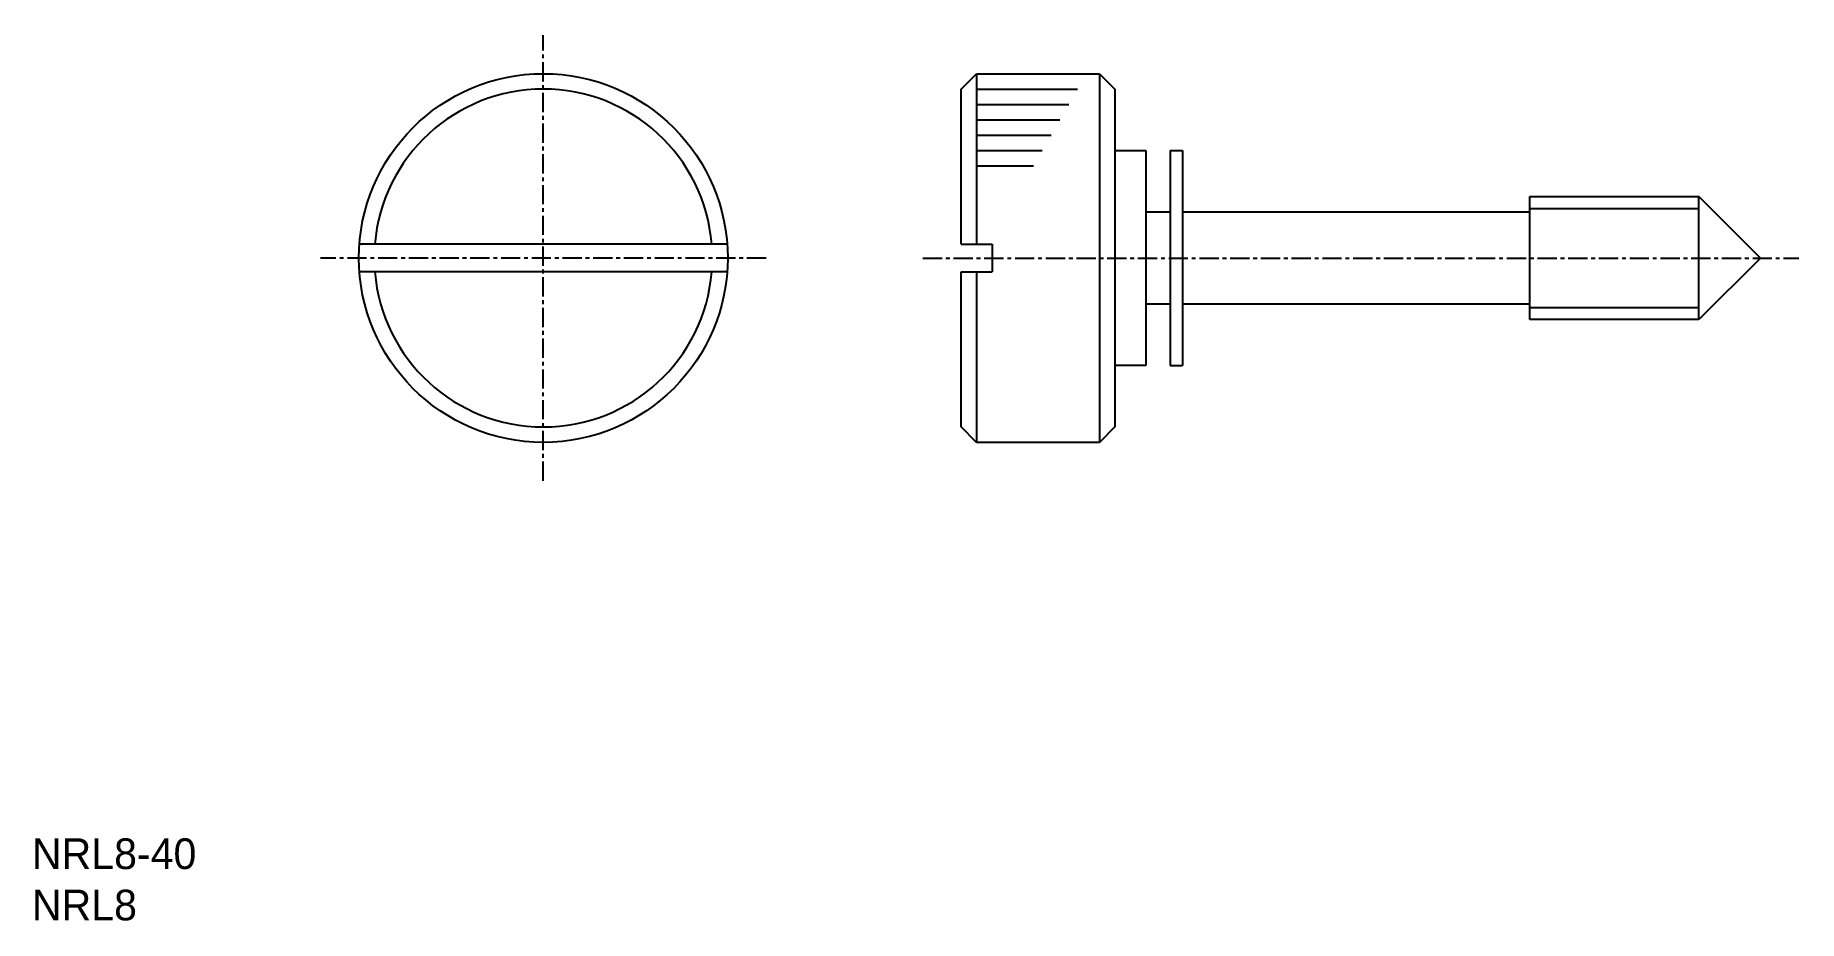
# Model space of a CAD drawing. Extents: x 0 to 115, y 0 to 58.
import ezdxf

# ---------------------------------------------------------------- set-up
doc = ezdxf.new("R2010")
doc.units = 0
doc.linetypes.add('CENTER', pattern=[2, 1.25, -0.25, 0.25, -0.25])
doc.layers.get('0').update_dxf_attribs({"linetype": 'CONTINUOUS'})
doc.layers.add('CENTER', color=1, linetype='CENTER')

msp = doc.modelspace()

# ---------------------------------------------------------------- linework, layer by layer
for p, q in [((60.48, 54.39), (61.48, 55.39)), ((61.48, 55.39), (69.48, 55.39)), ((61.48, 55.39), (61.48, 44.29)), ((69.48, 55.39), (69.48, 31.39)), ((69.48, 55.39), (70.48, 54.39)), ((60.48, 44.29), (60.48, 54.39)), ((70.48, 54.39), (70.48, 50.39)), ((70.48, 50.39), (70.48, 36.39)), ((70.48, 50.39), (72.48, 50.39)), ((72.48, 50.39), (72.48, 36.39)), ((74.08, 50.39), (74.08, 36.39)), ((74.88, 50.39), (74.88, 36.39)), ((97.48, 47.39), (108.48, 47.39)), ((97.48, 39.39), (97.48, 47.39)), ((72.48, 46.39), (74.08, 46.39)), ((74.88, 46.39), (97.48, 46.39)), ((45.24, 44.29), (21.31, 44.29)), ((60.48, 44.29), (62.48, 44.29)), ((62.48, 44.29), (62.48, 42.49)), ((45.24, 42.49), (21.31, 42.49)), ((60.48, 32.39), (60.48, 42.49)), ((60.48, 42.49), (62.48, 42.49)), ((61.48, 42.49), (61.48, 31.39)), ((74.08, 40.39), (72.48, 40.39)), ((97.48, 40.39), (74.88, 40.39)), ((108.48, 39.39), (97.48, 39.39)), ((70.48, 36.39), (70.48, 32.39)), ((72.48, 36.39), (70.48, 36.39)), ((61.48, 31.39), (60.48, 32.39)), ((70.48, 32.39), (69.48, 31.39)), ((69.48, 31.39), (61.48, 31.39))]:
    msp.add_line(p, q)
at = {"color": 7, "linetype": 'CONTINUOUS'}
for p, q in [((61.48, 54.39), (68.05, 54.39)), ((61.48, 53.39), (67.48, 53.39)), ((61.48, 52.39), (66.9, 52.39)), ((61.48, 51.39), (66.32, 51.39)), ((61.48, 50.39), (65.75, 50.39)), ((61.48, 49.39), (65.17, 49.39)), ((74.08, 50.39), (74.88, 50.39)), ((108.48, 39.39), (108.48, 47.39)), ((112.48, 43.39), (108.48, 47.39)), ((112.48, 43.39), (108.48, 39.39)), ((74.08, 36.39), (74.88, 36.39))]:
    msp.add_line(p, q, dxfattribs=at)
at = {"color": 3}
for p, q in [((97.48, 46.62), (108.48, 46.62)), ((97.48, 40.16), (108.48, 40.16))]:
    msp.add_line(p, q, dxfattribs=at)
msp.add_circle((33.28, 43.39), 12)
for start, end in [(4.6931, 175.3069), (184.6931, 355.3069)]:
    msp.add_arc((33.28, 43.39), 11, start, end)
at = {"layer": 'CENTER', "color": 1, "linetype": 'CENTER'}
for p, q in [((33.28, 28.89), (33.28, 57.89)), ((47.78, 43.39), (18.78, 43.39)), ((57.98, 43.39), (114.98, 43.39))]:
    msp.add_line(p, q, dxfattribs=at)

# ---------------------------------------------------------------- texts
for s, p in [('NRL8-40', (0, 3.61)), ('NRL8', (0, 0.27))]:
    msp.add_text(s, height=2).set_placement(p)

doc.saveas('drawing.dxf')
